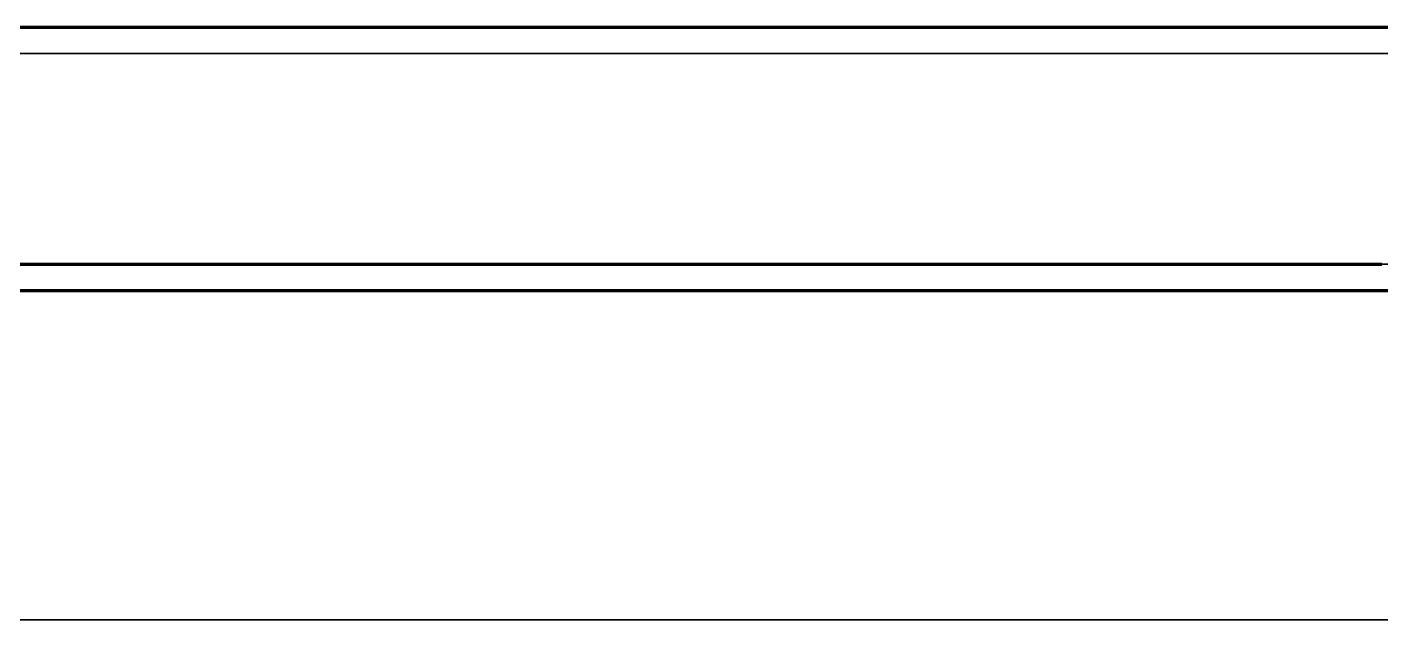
# Model space of a CAD drawing. Header units: millimetres. Extents: x 0 to 2208, y 0 to 420.
# Drawn here: x 193.973 to 197.262, y 203.516 to 204.956 of the extents above; entities that cross this region are included whole.
import ezdxf

# ---------------------------------------------------------------- set-up
doc = ezdxf.new("R2010")
doc.units = ezdxf.units.MM
doc.linetypes.add('IRAM-E-TRAZOS', pattern=[5, 4, -1])
doc.layers.add('01-VISIBLE', color=7, linetype='CONTINUOUS', lineweight=70)
doc.layers.add('02-OCULTA', color=4, linetype='IRAM-E-TRAZOS', lineweight=35)

msp = doc.modelspace()

# ---------------------------------------------------------------- linework, layer by layer
at = {"layer": '01-VISIBLE'}
for points in [[(193.9422, 204.9559), (193.9923, 204.9559), (194.0423, 204.9559), (194.0923, 204.9559), (194.1423, 204.9559), (194.1923, 204.9559), (194.2424, 204.9559), (194.2924, 204.9559), (194.3424, 204.9559), (194.3924, 204.9559), (194.4424, 204.9559), (194.4925, 204.9559), (194.5425, 204.9559), (194.5925, 204.9559), (194.6425, 204.9559), (194.6925, 204.9559), (194.7426, 204.9559), (194.7926, 204.9559), (194.8426, 204.9559), (194.8926, 204.9559), (194.9426, 204.9559), (194.9927, 204.9559), (195.0427, 204.9559), (195.0927, 204.9559), (195.1427, 204.9559), (195.1927, 204.9559), (195.2428, 204.9559), (195.2928, 204.9559), (195.3428, 204.9559), (195.3928, 204.9559), (195.4428, 204.9559), (195.4928, 204.9559), (195.5429, 204.9559), (195.5929, 204.9559), (195.6429, 204.9559), (195.6929, 204.9559), (195.7429, 204.9559), (195.793, 204.9559), (195.843, 204.9559), (195.893, 204.9559), (195.943, 204.9559), (195.993, 204.9559), (196.0431, 204.9559), (196.0931, 204.9559), (196.1431, 204.9559), (196.1931, 204.9559), (196.2431, 204.9559), (196.2932, 204.9559), (196.3432, 204.9559), (196.3932, 204.9559), (196.4432, 204.9559), (196.4932, 204.9559), (196.5433, 204.9559), (196.5933, 204.9559), (196.6433, 204.9559), (196.6933, 204.9559), (196.7433, 204.9559), (196.7934, 204.9559), (196.8434, 204.9559), (196.8934, 204.9559), (196.9434, 204.9559), (196.9934, 204.9559), (197.0435, 204.9559), (197.0935, 204.9559), (197.1435, 204.9559), (197.1935, 204.9559), (197.2435, 204.9559), (197.2936, 204.9559)], [(193.9528, 204.3799), (194.003, 204.3799), (194.0531, 204.3799), (194.1033, 204.3799), (194.1535, 204.3799), (194.2037, 204.3799), (194.2539, 204.3799), (194.3041, 204.3799), (194.3542, 204.3799), (194.4044, 204.3799), (194.4546, 204.3799), (194.5048, 204.3799), (194.555, 204.3799), (194.6051, 204.3799), (194.6553, 204.3799), (194.7055, 204.3799), (194.7557, 204.3799), (194.8059, 204.3799), (194.8561, 204.3799), (194.9062, 204.3799), (194.9564, 204.3799), (195.0066, 204.3799), (195.0568, 204.3799), (195.107, 204.3799), (195.1572, 204.3799), (195.2073, 204.3799), (195.2575, 204.3799), (195.3077, 204.3799), (195.3579, 204.3799), (195.4081, 204.3799), (195.4582, 204.3799), (195.5084, 204.3799), (195.5586, 204.3799), (195.6088, 204.3799), (195.659, 204.3799), (195.7092, 204.3799), (195.7593, 204.3799), (195.8095, 204.3799), (195.8597, 204.3799), (195.9099, 204.3799), (195.9601, 204.3799), (196.0102, 204.3799), (196.0604, 204.3799), (196.1106, 204.3799), (196.1608, 204.3799), (196.211, 204.3799), (196.2612, 204.3799), (196.3113, 204.3799), (196.3615, 204.3799), (196.4117, 204.3799), (196.4619, 204.3799), (196.5121, 204.3799), (196.5623, 204.3799), (196.6124, 204.3799), (196.6626, 204.3799), (196.7128, 204.3799), (196.763, 204.3799), (196.8132, 204.3799), (196.8633, 204.3799), (196.9135, 204.3799), (196.9637, 204.3799), (197.0139, 204.3799), (197.0641, 204.3799), (197.1143, 204.3799), (197.1644, 204.3799), (197.2146, 204.3799), (197.2648, 204.3799)], [(193.9422, 204.3159), (193.9923, 204.3159), (194.0423, 204.3159), (194.0923, 204.3159), (194.1423, 204.3159), (194.1923, 204.3159), (194.2424, 204.3159), (194.2924, 204.3159), (194.3424, 204.3159), (194.3924, 204.3159), (194.4424, 204.3159), (194.4925, 204.3159), (194.5425, 204.3159), (194.5925, 204.3159), (194.6425, 204.3159), (194.6925, 204.3159), (194.7426, 204.3159), (194.7926, 204.3159), (194.8426, 204.3159), (194.8926, 204.3159), (194.9426, 204.3159), (194.9927, 204.3159), (195.0427, 204.3159), (195.0927, 204.3159), (195.1427, 204.3159), (195.1927, 204.3159), (195.2428, 204.3159), (195.2928, 204.3159), (195.3428, 204.3159), (195.3928, 204.3159), (195.4428, 204.3159), (195.4928, 204.3159), (195.5429, 204.3159), (195.5929, 204.3159), (195.6429, 204.3159), (195.6929, 204.3159), (195.7429, 204.3159), (195.793, 204.3159), (195.843, 204.3159), (195.893, 204.3159), (195.943, 204.3159), (195.993, 204.3159), (196.0431, 204.3159), (196.0931, 204.3159), (196.1431, 204.3159), (196.1931, 204.3159), (196.2431, 204.3159), (196.2932, 204.3159), (196.3432, 204.3159), (196.3932, 204.3159), (196.4432, 204.3159), (196.4932, 204.3159), (196.5433, 204.3159), (196.5933, 204.3159), (196.6433, 204.3159), (196.6933, 204.3159), (196.7433, 204.3159), (196.7934, 204.3159), (196.8434, 204.3159), (196.8934, 204.3159), (196.9434, 204.3159), (196.9934, 204.3159), (197.0435, 204.3159), (197.0935, 204.3159), (197.1435, 204.3159), (197.1935, 204.3159), (197.2435, 204.3159), (197.2936, 204.3159)]]:
    msp.add_lwpolyline(points, dxfattribs=at)
at = {"layer": '02-OCULTA'}
for points in [[(197.2852, 204.9559), (197.2351, 204.9559), (197.185, 204.9559), (197.1349, 204.9559), (197.0848, 204.9559), (197.0347, 204.9559), (196.9846, 204.9559), (196.9345, 204.9559), (196.8844, 204.9559), (196.8343, 204.9559), (196.7843, 204.9559), (196.7342, 204.9559), (196.6841, 204.9559), (196.634, 204.9559), (196.5839, 204.9559), (196.5338, 204.9559), (196.4837, 204.9559), (196.4336, 204.9559), (196.3835, 204.9559), (196.3334, 204.9559), (196.2833, 204.9559), (196.2333, 204.9559), (196.1832, 204.9559), (196.1331, 204.9559), (196.083, 204.9559), (196.0329, 204.9559), (195.9828, 204.9559), (195.9327, 204.9559), (195.8826, 204.9559), (195.8325, 204.9559), (195.7824, 204.9559), (195.7324, 204.9559), (195.6823, 204.9559), (195.6322, 204.9559), (195.5821, 204.9559), (195.532, 204.9559), (195.4819, 204.9559), (195.4318, 204.9559), (195.3817, 204.9559), (195.3316, 204.9559), (195.2815, 204.9559), (195.2314, 204.9559), (195.1814, 204.9559), (195.1313, 204.9559), (195.0812, 204.9559), (195.0311, 204.9559), (194.981, 204.9559), (194.9309, 204.9559), (194.8808, 204.9559), (194.8307, 204.9559), (194.7806, 204.9559), (194.7305, 204.9559), (194.6804, 204.9559), (194.6304, 204.9559), (194.5803, 204.9559), (194.5302, 204.9559), (194.4801, 204.9559), (194.43, 204.9559), (194.3799, 204.9559), (194.3298, 204.9559), (194.2797, 204.9559), (194.2296, 204.9559), (194.1795, 204.9559), (194.1295, 204.9559), (194.0794, 204.9559), (194.0293, 204.9559), (193.9792, 204.9559), (193.9291, 204.9559)], [(193.9451, 204.9559), (194.0126, 204.9559), (194.0802, 204.9559), (194.1477, 204.9559), (194.2152, 204.9559), (194.2827, 204.9559), (194.3503, 204.9559), (194.4178, 204.9559), (194.4853, 204.9559), (194.5528, 204.9559), (194.6204, 204.9559), (194.6879, 204.9559), (194.7554, 204.9559), (194.8229, 204.9559), (194.8905, 204.9559), (194.958, 204.9559), (195.0255, 204.9559), (195.093, 204.9559), (195.1606, 204.9559), (195.2281, 204.9559), (195.2956, 204.9559), (195.3631, 204.9559), (195.4307, 204.9559), (195.4982, 204.9559), (195.5657, 204.9559), (195.6332, 204.9559), (195.7008, 204.9559), (195.7683, 204.9559), (195.8358, 204.9559), (195.9033, 204.9559), (195.9709, 204.9559), (196.0384, 204.9559), (196.1059, 204.9559), (196.1734, 204.9559), (196.241, 204.9559), (196.3085, 204.9559), (196.376, 204.9559), (196.4435, 204.9559), (196.5111, 204.9559), (196.5786, 204.9559), (196.6461, 204.9559), (196.7136, 204.9559), (196.7812, 204.9559), (196.8487, 204.9559), (196.9162, 204.9559), (196.9837, 204.9559), (197.0513, 204.9559), (197.1188, 204.9559), (197.1863, 204.9559), (197.2538, 204.9559), (197.3214, 204.9559)], [(197.2738, 204.9559), (197.2238, 204.9559), (197.1738, 204.9559), (197.1238, 204.9559), (197.0738, 204.9559), (197.0238, 204.9559), (196.9737, 204.9559), (196.9237, 204.9559), (196.8737, 204.9559), (196.8237, 204.9559), (196.7737, 204.9559), (196.7236, 204.9559), (196.6736, 204.9559), (196.6236, 204.9559), (196.5736, 204.9559), (196.5236, 204.9559), (196.4735, 204.9559), (196.4235, 204.9559), (196.3735, 204.9559), (196.3235, 204.9559), (196.2735, 204.9559), (196.2235, 204.9559), (196.1734, 204.9559), (196.1234, 204.9559), (196.0734, 204.9559), (196.0234, 204.9559), (195.9734, 204.9559), (195.9233, 204.9559), (195.8733, 204.9559), (195.8233, 204.9559), (195.7733, 204.9559), (195.7233, 204.9559), (195.6733, 204.9559), (195.6232, 204.9559), (195.5732, 204.9559), (195.5232, 204.9559), (195.4732, 204.9559), (195.4232, 204.9559), (195.3731, 204.9559), (195.3231, 204.9559), (195.2731, 204.9559), (195.2231, 204.9559), (195.1731, 204.9559), (195.123, 204.9559), (195.073, 204.9559), (195.023, 204.9559), (194.973, 204.9559), (194.923, 204.9559), (194.873, 204.9559), (194.8229, 204.9559), (194.7729, 204.9559), (194.7229, 204.9559), (194.6729, 204.9559), (194.6229, 204.9559), (194.5728, 204.9559), (194.5228, 204.9559), (194.4728, 204.9559), (194.4228, 204.9559), (194.3728, 204.9559), (194.3228, 204.9559), (194.2727, 204.9559), (194.2227, 204.9559), (194.1727, 204.9559), (194.1227, 204.9559), (194.0727, 204.9559), (194.0226, 204.9559), (193.9726, 204.9559)], [(193.9259, 204.8919), (193.9759, 204.8919), (194.026, 204.8919), (194.076, 204.8919), (194.1261, 204.8919), (194.1762, 204.8919), (194.2262, 204.8919), (194.2763, 204.8919), (194.3263, 204.8919), (194.3764, 204.8919), (194.4264, 204.8919), (194.4765, 204.8919), (194.5265, 204.8919), (194.5766, 204.8919), (194.6267, 204.8919), (194.6767, 204.8919), (194.7268, 204.8919), (194.7768, 204.8919), (194.8269, 204.8919), (194.8769, 204.8919), (194.927, 204.8919), (194.977, 204.8919), (195.0271, 204.8919), (195.0771, 204.8919), (195.1272, 204.8919), (195.1773, 204.8919), (195.2273, 204.8919), (195.2774, 204.8919), (195.3274, 204.8919), (195.3775, 204.8919), (195.4275, 204.8919), (195.4776, 204.8919), (195.5276, 204.8919), (195.5777, 204.8919), (195.6278, 204.8919), (195.6778, 204.8919), (195.7279, 204.8919), (195.7779, 204.8919), (195.828, 204.8919), (195.878, 204.8919), (195.9281, 204.8919), (195.9781, 204.8919), (196.0282, 204.8919), (196.0782, 204.8919), (196.1283, 204.8919), (196.1784, 204.8919), (196.2284, 204.8919), (196.2785, 204.8919), (196.3285, 204.8919), (196.3786, 204.8919), (196.4286, 204.8919), (196.4787, 204.8919), (196.5287, 204.8919), (196.5788, 204.8919), (196.6288, 204.8919), (196.6789, 204.8919), (196.729, 204.8919), (196.779, 204.8919), (196.8291, 204.8919), (196.8791, 204.8919), (196.9292, 204.8919), (196.9792, 204.8919), (197.0293, 204.8919), (197.0793, 204.8919), (197.1294, 204.8919), (197.1795, 204.8919), (197.2295, 204.8919), (197.2796, 204.8919)], [(197.2783, 204.8919), (197.21, 204.8919), (197.1417, 204.8919), (197.0733, 204.8919), (197.005, 204.8919), (196.9367, 204.8919), (196.8684, 204.8919), (196.8, 204.8919), (196.7317, 204.8919), (196.6634, 204.8919), (196.5951, 204.8919), (196.5267, 204.8919), (196.4584, 204.8919), (196.3901, 204.8919), (196.3218, 204.8919), (196.2534, 204.8919), (196.1851, 204.8919), (196.1168, 204.8919), (196.0485, 204.8919), (195.9801, 204.8919), (195.9118, 204.8919), (195.8435, 204.8919), (195.7752, 204.8919), (195.7068, 204.8919), (195.6385, 204.8919), (195.5702, 204.8919), (195.5019, 204.8919), (195.4335, 204.8919), (195.3652, 204.8919), (195.2969, 204.8919), (195.2286, 204.8919), (195.1602, 204.8919), (195.0919, 204.8919), (195.0236, 204.8919), (194.9553, 204.8919), (194.8869, 204.8919), (194.8186, 204.8919), (194.7503, 204.8919), (194.682, 204.8919), (194.6136, 204.8919), (194.5453, 204.8919), (194.477, 204.8919), (194.4087, 204.8919), (194.3403, 204.8919), (194.272, 204.8919), (194.2037, 204.8919), (194.1354, 204.8919), (194.067, 204.8919), (193.9987, 204.8919), (193.9304, 204.8919)], [(193.9259, 204.3799), (193.9759, 204.3799), (194.026, 204.3799), (194.076, 204.3799), (194.1261, 204.3799), (194.1761, 204.3799), (194.2262, 204.3799), (194.2762, 204.3799), (194.3263, 204.3799), (194.3764, 204.3799), (194.4264, 204.3799), (194.4765, 204.3799), (194.5265, 204.3799), (194.5766, 204.3799), (194.6266, 204.3799), (194.6767, 204.3799), (194.7267, 204.3799), (194.7768, 204.3799), (194.8269, 204.3799), (194.8769, 204.3799), (194.927, 204.3799), (194.977, 204.3799), (195.0271, 204.3799), (195.0771, 204.3799), (195.1272, 204.3799), (195.1772, 204.3799), (195.2273, 204.3799), (195.2773, 204.3799), (195.3274, 204.3799), (195.3775, 204.3799), (195.4275, 204.3799), (195.4776, 204.3799), (195.5276, 204.3799), (195.5777, 204.3799), (195.6277, 204.3799), (195.6778, 204.3799), (195.7278, 204.3799), (195.7779, 204.3799), (195.8279, 204.3799), (195.878, 204.3799), (195.9281, 204.3799), (195.9781, 204.3799), (196.0282, 204.3799), (196.0782, 204.3799), (196.1283, 204.3799), (196.1783, 204.3799), (196.2284, 204.3799), (196.2784, 204.3799), (196.3285, 204.3799), (196.3785, 204.3799), (196.4286, 204.3799), (196.4787, 204.3799), (196.5287, 204.3799), (196.5788, 204.3799), (196.6288, 204.3799), (196.6789, 204.3799), (196.7289, 204.3799), (196.779, 204.3799), (196.829, 204.3799), (196.8791, 204.3799), (196.9292, 204.3799), (196.9792, 204.3799), (197.0293, 204.3799), (197.0793, 204.3799), (197.1294, 204.3799), (197.1794, 204.3799), (197.2295, 204.3799), (197.2795, 204.3799)], [(197.2852, 204.3159), (197.2351, 204.3159), (197.185, 204.3159), (197.1349, 204.3159), (197.0848, 204.3159), (197.0347, 204.3159), (196.9846, 204.3159), (196.9345, 204.3159), (196.8844, 204.3159), (196.8343, 204.3159), (196.7843, 204.3159), (196.7342, 204.3159), (196.6841, 204.3159), (196.634, 204.3159), (196.5839, 204.3159), (196.5338, 204.3159), (196.4837, 204.3159), (196.4336, 204.3159), (196.3835, 204.3159), (196.3334, 204.3159), (196.2833, 204.3159), (196.2333, 204.3159), (196.1832, 204.3159), (196.1331, 204.3159), (196.083, 204.3159), (196.0329, 204.3159), (195.9828, 204.3159), (195.9327, 204.3159), (195.8826, 204.3159), (195.8325, 204.3159), (195.7824, 204.3159), (195.7324, 204.3159), (195.6823, 204.3159), (195.6322, 204.3159), (195.5821, 204.3159), (195.532, 204.3159), (195.4819, 204.3159), (195.4318, 204.3159), (195.3817, 204.3159), (195.3316, 204.3159), (195.2815, 204.3159), (195.2314, 204.3159), (195.1814, 204.3159), (195.1313, 204.3159), (195.0812, 204.3159), (195.0311, 204.3159), (194.981, 204.3159), (194.9309, 204.3159), (194.8808, 204.3159), (194.8307, 204.3159), (194.7806, 204.3159), (194.7305, 204.3159), (194.6804, 204.3159), (194.6304, 204.3159), (194.5803, 204.3159), (194.5302, 204.3159), (194.4801, 204.3159), (194.43, 204.3159), (194.3799, 204.3159), (194.3298, 204.3159), (194.2797, 204.3159), (194.2296, 204.3159), (194.1795, 204.3159), (194.1295, 204.3159), (194.0794, 204.3159), (194.0293, 204.3159), (193.9792, 204.3159), (193.9291, 204.3159)], [(197.2918, 204.3159), (197.2417, 204.3159), (197.1916, 204.3159), (197.1414, 204.3159), (197.0913, 204.3159), (197.0412, 204.3159), (196.991, 204.3159), (196.9409, 204.3159), (196.8908, 204.3159), (196.8406, 204.3159), (196.7905, 204.3159), (196.7404, 204.3159), (196.6902, 204.3159), (196.6401, 204.3159), (196.59, 204.3159), (196.5398, 204.3159), (196.4897, 204.3159), (196.4396, 204.3159), (196.3894, 204.3159), (196.3393, 204.3159), (196.2892, 204.3159), (196.239, 204.3159), (196.1889, 204.3159), (196.1388, 204.3159), (196.0886, 204.3159), (196.0385, 204.3159), (195.9884, 204.3159), (195.9382, 204.3159), (195.8881, 204.3159), (195.838, 204.3159), (195.7878, 204.3159), (195.7377, 204.3159), (195.6876, 204.3159), (195.6374, 204.3159), (195.5873, 204.3159), (195.5372, 204.3159), (195.487, 204.3159), (195.4369, 204.3159), (195.3868, 204.3159), (195.3366, 204.3159), (195.2865, 204.3159), (195.2364, 204.3159), (195.1862, 204.3159), (195.1361, 204.3159), (195.086, 204.3159), (195.0358, 204.3159), (194.9857, 204.3159), (194.9356, 204.3159), (194.8854, 204.3159), (194.8353, 204.3159), (194.7852, 204.3159), (194.735, 204.3159), (194.6849, 204.3159), (194.6348, 204.3159), (194.5846, 204.3159), (194.5345, 204.3159), (194.4844, 204.3159), (194.4342, 204.3159), (194.3841, 204.3159), (194.334, 204.3159), (194.2838, 204.3159), (194.2337, 204.3159), (194.1836, 204.3159), (194.1334, 204.3159), (194.0833, 204.3159), (194.0332, 204.3159), (193.983, 204.3159), (193.9329, 204.3159)], [(193.9451, 204.3159), (194.0126, 204.3159), (194.0802, 204.3159), (194.1477, 204.3159), (194.2152, 204.3159), (194.2827, 204.3159), (194.3503, 204.3159), (194.4178, 204.3159), (194.4853, 204.3159), (194.5528, 204.3159), (194.6204, 204.3159), (194.6879, 204.3159), (194.7554, 204.3159), (194.8229, 204.3159), (194.8905, 204.3159), (194.958, 204.3159), (195.0255, 204.3159), (195.093, 204.3159), (195.1606, 204.3159), (195.2281, 204.3159), (195.2956, 204.3159), (195.3631, 204.3159), (195.4307, 204.3159), (195.4982, 204.3159), (195.5657, 204.3159), (195.6332, 204.3159), (195.7008, 204.3159), (195.7683, 204.3159), (195.8358, 204.3159), (195.9033, 204.3159), (195.9709, 204.3159), (196.0384, 204.3159), (196.1059, 204.3159), (196.1734, 204.3159), (196.241, 204.3159), (196.3085, 204.3159), (196.376, 204.3159), (196.4435, 204.3159), (196.5111, 204.3159), (196.5786, 204.3159), (196.6461, 204.3159), (196.7136, 204.3159), (196.7812, 204.3159), (196.8487, 204.3159), (196.9162, 204.3159), (196.9837, 204.3159), (197.0513, 204.3159), (197.1188, 204.3159), (197.1863, 204.3159), (197.2538, 204.3159), (197.3214, 204.3159)], [(193.9451, 204.3159), (194.0126, 204.3159), (194.0802, 204.3159), (194.1477, 204.3159), (194.2152, 204.3159), (194.2827, 204.3159), (194.3503, 204.3159), (194.4178, 204.3159), (194.4853, 204.3159), (194.5528, 204.3159), (194.6204, 204.3159), (194.6879, 204.3159), (194.7554, 204.3159), (194.8229, 204.3159), (194.8905, 204.3159), (194.958, 204.3159), (195.0255, 204.3159), (195.093, 204.3159), (195.1606, 204.3159), (195.2281, 204.3159), (195.2956, 204.3159), (195.3631, 204.3159), (195.4307, 204.3159), (195.4982, 204.3159), (195.5657, 204.3159), (195.6332, 204.3159), (195.7008, 204.3159), (195.7683, 204.3159), (195.8358, 204.3159), (195.9033, 204.3159), (195.9709, 204.3159), (196.0384, 204.3159), (196.1059, 204.3159), (196.1734, 204.3159), (196.241, 204.3159), (196.3085, 204.3159), (196.376, 204.3159), (196.4435, 204.3159), (196.5111, 204.3159), (196.5786, 204.3159), (196.6461, 204.3159), (196.7136, 204.3159), (196.7812, 204.3159), (196.8487, 204.3159), (196.9162, 204.3159), (196.9837, 204.3159), (197.0513, 204.3159), (197.1188, 204.3159), (197.1863, 204.3159), (197.2538, 204.3159), (197.3214, 204.3159)], [(193.9698, 204.3159), (194.0357, 204.3159), (194.1016, 204.3159), (194.1675, 204.3159), (194.2335, 204.3159), (194.2994, 204.3159), (194.3653, 204.3159), (194.4312, 204.3159), (194.4972, 204.3159), (194.5631, 204.3159), (194.629, 204.3159), (194.6949, 204.3159), (194.7609, 204.3159), (194.8268, 204.3159), (194.8927, 204.3159), (194.9586, 204.3159), (195.0246, 204.3159), (195.0905, 204.3159), (195.1564, 204.3159), (195.2223, 204.3159), (195.2883, 204.3159), (195.3542, 204.3159), (195.4201, 204.3159), (195.486, 204.3159), (195.552, 204.3159), (195.6179, 204.3159), (195.6838, 204.3159), (195.7497, 204.3159), (195.8157, 204.3159), (195.8816, 204.3159), (195.9475, 204.3159), (196.0134, 204.3159), (196.0794, 204.3159), (196.1453, 204.3159), (196.2112, 204.3159), (196.2771, 204.3159), (196.3431, 204.3159), (196.409, 204.3159), (196.4749, 204.3159), (196.5408, 204.3159), (196.6068, 204.3159), (196.6727, 204.3159), (196.7386, 204.3159), (196.8045, 204.3159), (196.8705, 204.3159), (196.9364, 204.3159), (197.0023, 204.3159), (197.0682, 204.3159), (197.1342, 204.3159), (197.2001, 204.3159), (197.266, 204.3159)], [(197.2738, 204.3159), (197.2238, 204.3159), (197.1738, 204.3159), (197.1238, 204.3159), (197.0738, 204.3159), (197.0238, 204.3159), (196.9737, 204.3159), (196.9237, 204.3159), (196.8737, 204.3159), (196.8237, 204.3159), (196.7737, 204.3159), (196.7236, 204.3159), (196.6736, 204.3159), (196.6236, 204.3159), (196.5736, 204.3159), (196.5236, 204.3159), (196.4735, 204.3159), (196.4235, 204.3159), (196.3735, 204.3159), (196.3235, 204.3159), (196.2735, 204.3159), (196.2235, 204.3159), (196.1734, 204.3159), (196.1234, 204.3159), (196.0734, 204.3159), (196.0234, 204.3159), (195.9734, 204.3159), (195.9233, 204.3159), (195.8733, 204.3159), (195.8233, 204.3159), (195.7733, 204.3159), (195.7233, 204.3159), (195.6733, 204.3159), (195.6232, 204.3159), (195.5732, 204.3159), (195.5232, 204.3159), (195.4732, 204.3159), (195.4232, 204.3159), (195.3731, 204.3159), (195.3231, 204.3159), (195.2731, 204.3159), (195.2231, 204.3159), (195.1731, 204.3159), (195.123, 204.3159), (195.073, 204.3159), (195.023, 204.3159), (194.973, 204.3159), (194.923, 204.3159), (194.873, 204.3159), (194.8229, 204.3159), (194.7729, 204.3159), (194.7229, 204.3159), (194.6729, 204.3159), (194.6229, 204.3159), (194.5728, 204.3159), (194.5228, 204.3159), (194.4728, 204.3159), (194.4228, 204.3159), (194.3728, 204.3159), (194.3228, 204.3159), (194.2727, 204.3159), (194.2227, 204.3159), (194.1727, 204.3159), (194.1227, 204.3159), (194.0727, 204.3159), (194.0226, 204.3159), (193.9726, 204.3159)], [(197.2738, 204.3159), (197.2238, 204.3159), (197.1738, 204.3159), (197.1238, 204.3159), (197.0738, 204.3159), (197.0238, 204.3159), (196.9737, 204.3159), (196.9237, 204.3159), (196.8737, 204.3159), (196.8237, 204.3159), (196.7737, 204.3159), (196.7236, 204.3159), (196.6736, 204.3159), (196.6236, 204.3159), (196.5736, 204.3159), (196.5236, 204.3159), (196.4735, 204.3159), (196.4235, 204.3159), (196.3735, 204.3159), (196.3235, 204.3159), (196.2735, 204.3159), (196.2235, 204.3159), (196.1734, 204.3159), (196.1234, 204.3159), (196.0734, 204.3159), (196.0234, 204.3159), (195.9734, 204.3159), (195.9233, 204.3159), (195.8733, 204.3159), (195.8233, 204.3159), (195.7733, 204.3159), (195.7233, 204.3159), (195.6733, 204.3159), (195.6232, 204.3159), (195.5732, 204.3159), (195.5232, 204.3159), (195.4732, 204.3159), (195.4232, 204.3159), (195.3731, 204.3159), (195.3231, 204.3159), (195.2731, 204.3159), (195.2231, 204.3159), (195.1731, 204.3159), (195.123, 204.3159), (195.073, 204.3159), (195.023, 204.3159), (194.973, 204.3159), (194.923, 204.3159), (194.873, 204.3159), (194.8229, 204.3159), (194.7729, 204.3159), (194.7229, 204.3159), (194.6729, 204.3159), (194.6229, 204.3159), (194.5728, 204.3159), (194.5228, 204.3159), (194.4728, 204.3159), (194.4228, 204.3159), (194.3728, 204.3159), (194.3228, 204.3159), (194.2727, 204.3159), (194.2227, 204.3159), (194.1727, 204.3159), (194.1227, 204.3159), (194.0727, 204.3159), (194.0226, 204.3159), (193.9726, 204.3159)], [(197.2918, 203.5159), (197.2417, 203.5159), (197.1916, 203.5159), (197.1414, 203.5159), (197.0913, 203.5159), (197.0412, 203.5159), (196.991, 203.5159), (196.9409, 203.5159), (196.8908, 203.5159), (196.8406, 203.5159), (196.7905, 203.5159), (196.7404, 203.5159), (196.6902, 203.5159), (196.6401, 203.5159), (196.59, 203.5159), (196.5398, 203.5159), (196.4897, 203.5159), (196.4396, 203.5159), (196.3894, 203.5159), (196.3393, 203.5159), (196.2892, 203.5159), (196.239, 203.5159), (196.1889, 203.5159), (196.1388, 203.5159), (196.0886, 203.5159), (196.0385, 203.5159), (195.9884, 203.5159), (195.9382, 203.5159), (195.8881, 203.5159), (195.838, 203.5159), (195.7878, 203.5159), (195.7377, 203.5159), (195.6876, 203.5159), (195.6374, 203.5159), (195.5873, 203.5159), (195.5372, 203.5159), (195.487, 203.5159), (195.4369, 203.5159), (195.3868, 203.5159), (195.3366, 203.5159), (195.2865, 203.5159), (195.2364, 203.5159), (195.1862, 203.5159), (195.1361, 203.5159), (195.086, 203.5159), (195.0358, 203.5159), (194.9857, 203.5159), (194.9356, 203.5159), (194.8854, 203.5159), (194.8353, 203.5159), (194.7852, 203.5159), (194.735, 203.5159), (194.6849, 203.5159), (194.6348, 203.5159), (194.5846, 203.5159), (194.5345, 203.5159), (194.4844, 203.5159), (194.4342, 203.5159), (194.3841, 203.5159), (194.334, 203.5159), (194.2838, 203.5159), (194.2337, 203.5159), (194.1836, 203.5159), (194.1334, 203.5159), (194.0833, 203.5159), (194.0332, 203.5159), (193.983, 203.5159), (193.9329, 203.5159)], [(193.9451, 203.5159), (194.0126, 203.5159), (194.0802, 203.5159), (194.1477, 203.5159), (194.2152, 203.5159), (194.2827, 203.5159), (194.3503, 203.5159), (194.4178, 203.5159), (194.4853, 203.5159), (194.5528, 203.5159), (194.6204, 203.5159), (194.6879, 203.5159), (194.7554, 203.5159), (194.8229, 203.5159), (194.8905, 203.5159), (194.958, 203.5159), (195.0255, 203.5159), (195.093, 203.5159), (195.1606, 203.5159), (195.2281, 203.5159), (195.2956, 203.5159), (195.3631, 203.5159), (195.4307, 203.5159), (195.4982, 203.5159), (195.5657, 203.5159), (195.6332, 203.5159), (195.7008, 203.5159), (195.7683, 203.5159), (195.8358, 203.5159), (195.9033, 203.5159), (195.9709, 203.5159), (196.0384, 203.5159), (196.1059, 203.5159), (196.1734, 203.5159), (196.241, 203.5159), (196.3085, 203.5159), (196.376, 203.5159), (196.4435, 203.5159), (196.5111, 203.5159), (196.5786, 203.5159), (196.6461, 203.5159), (196.7136, 203.5159), (196.7812, 203.5159), (196.8487, 203.5159), (196.9162, 203.5159), (196.9837, 203.5159), (197.0513, 203.5159), (197.1188, 203.5159), (197.1863, 203.5159), (197.2538, 203.5159), (197.3214, 203.5159)], [(193.9698, 203.5159), (194.0357, 203.5159), (194.1016, 203.5159), (194.1675, 203.5159), (194.2335, 203.5159), (194.2994, 203.5159), (194.3653, 203.5159), (194.4312, 203.5159), (194.4972, 203.5159), (194.5631, 203.5159), (194.629, 203.5159), (194.6949, 203.5159), (194.7609, 203.5159), (194.8268, 203.5159), (194.8927, 203.5159), (194.9586, 203.5159), (195.0246, 203.5159), (195.0905, 203.5159), (195.1564, 203.5159), (195.2223, 203.5159), (195.2883, 203.5159), (195.3542, 203.5159), (195.4201, 203.5159), (195.486, 203.5159), (195.552, 203.5159), (195.6179, 203.5159), (195.6838, 203.5159), (195.7497, 203.5159), (195.8157, 203.5159), (195.8816, 203.5159), (195.9475, 203.5159), (196.0134, 203.5159), (196.0794, 203.5159), (196.1453, 203.5159), (196.2112, 203.5159), (196.2771, 203.5159), (196.3431, 203.5159), (196.409, 203.5159), (196.4749, 203.5159), (196.5408, 203.5159), (196.6068, 203.5159), (196.6727, 203.5159), (196.7386, 203.5159), (196.8045, 203.5159), (196.8705, 203.5159), (196.9364, 203.5159), (197.0023, 203.5159), (197.0682, 203.5159), (197.1342, 203.5159), (197.2001, 203.5159), (197.266, 203.5159)], [(197.2738, 203.5159), (197.2238, 203.5159), (197.1738, 203.5159), (197.1238, 203.5159), (197.0738, 203.5159), (197.0238, 203.5159), (196.9737, 203.5159), (196.9237, 203.5159), (196.8737, 203.5159), (196.8237, 203.5159), (196.7737, 203.5159), (196.7236, 203.5159), (196.6736, 203.5159), (196.6236, 203.5159), (196.5736, 203.5159), (196.5236, 203.5159), (196.4735, 203.5159), (196.4235, 203.5159), (196.3735, 203.5159), (196.3235, 203.5159), (196.2735, 203.5159), (196.2235, 203.5159), (196.1734, 203.5159), (196.1234, 203.5159), (196.0734, 203.5159), (196.0234, 203.5159), (195.9734, 203.5159), (195.9233, 203.5159), (195.8733, 203.5159), (195.8233, 203.5159), (195.7733, 203.5159), (195.7233, 203.5159), (195.6733, 203.5159), (195.6232, 203.5159), (195.5732, 203.5159), (195.5232, 203.5159), (195.4732, 203.5159), (195.4232, 203.5159), (195.3731, 203.5159), (195.3231, 203.5159), (195.2731, 203.5159), (195.2231, 203.5159), (195.1731, 203.5159), (195.123, 203.5159), (195.073, 203.5159), (195.023, 203.5159), (194.973, 203.5159), (194.923, 203.5159), (194.873, 203.5159), (194.8229, 203.5159), (194.7729, 203.5159), (194.7229, 203.5159), (194.6729, 203.5159), (194.6229, 203.5159), (194.5728, 203.5159), (194.5228, 203.5159), (194.4728, 203.5159), (194.4228, 203.5159), (194.3728, 203.5159), (194.3228, 203.5159), (194.2727, 203.5159), (194.2227, 203.5159), (194.1727, 203.5159), (194.1227, 203.5159), (194.0727, 203.5159), (194.0226, 203.5159), (193.9726, 203.5159)]]:
    msp.add_lwpolyline(points, dxfattribs=at)

doc.saveas('drawing.dxf')
